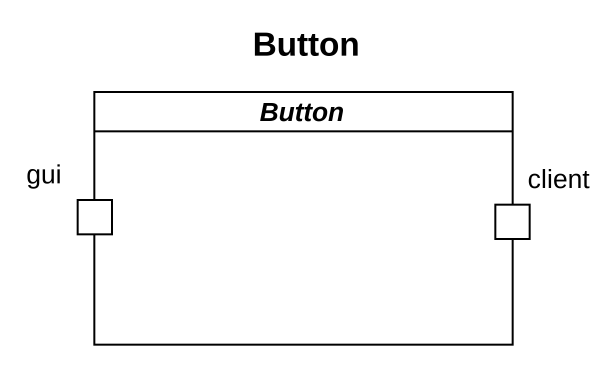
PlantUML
@startuml
title Button
rectangle Button {
  port gui
  port client
}
@enduml
